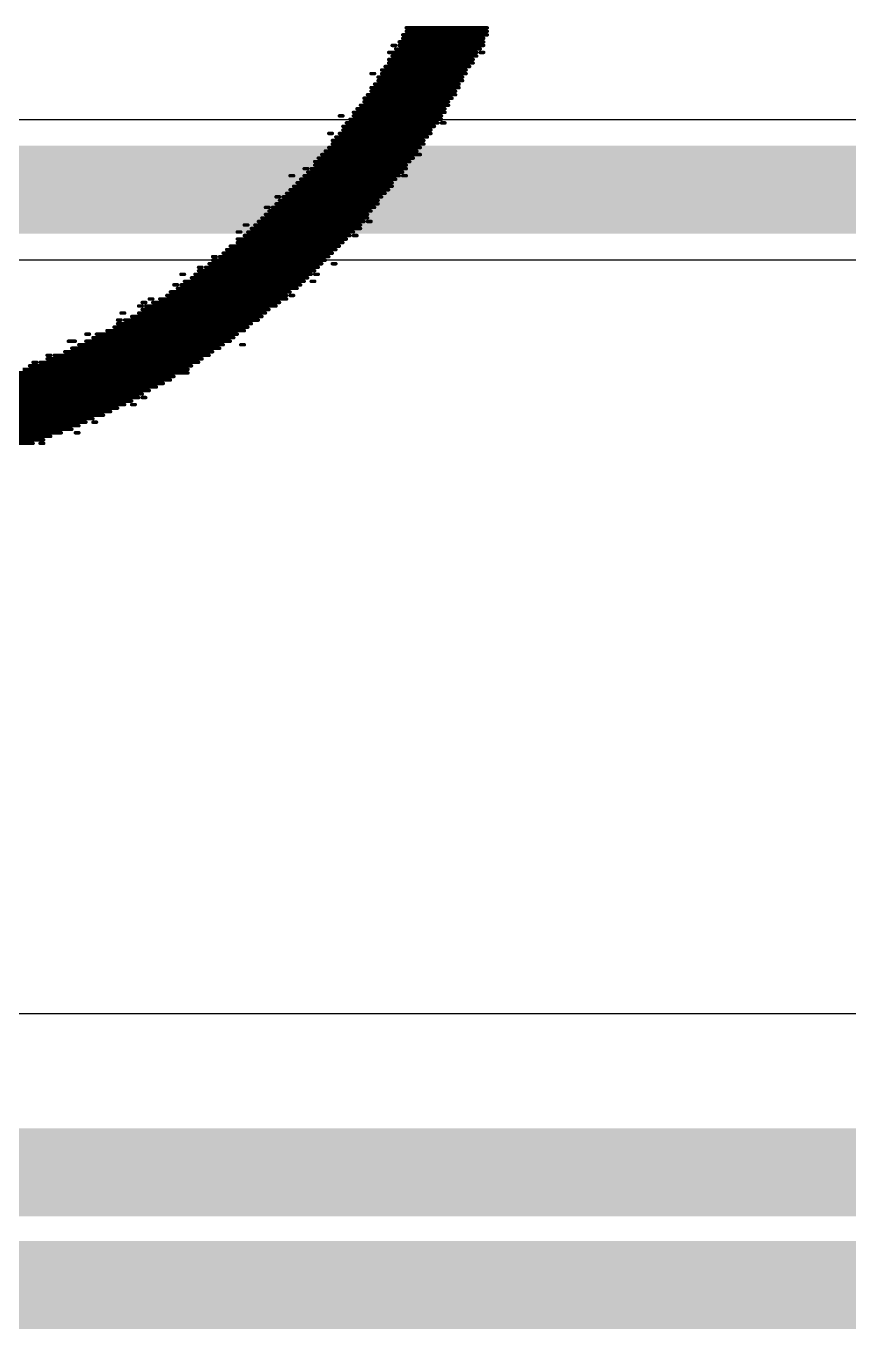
# Model space of a CAD drawing. Header units: millimetres. Extents: x -0.34 to 3.69, y -0.26 to 2.67.
# Drawn here: x 1.65 to 1.8838, y -0.2265 to 0.1435 of the extents above; entities that cross this region are included whole.
import ezdxf

# ---------------------------------------------------------------- set-up
doc = ezdxf.new("R2010")
doc.units = ezdxf.units.MM
doc.header["$MEASUREMENT"] = 0
for name, color, linetype in [('BottomLayer', 5, 'Continuous'), ('BottomOverlay', 54, 'Continuous'), ('TopLayer', 1, 'Continuous')]:
    doc.layers.add(name, color=color, linetype=linetype)

msp = doc.modelspace()

# ---------------------------------------------------------------- linework, layer by layer
at = {"layer": 'BottomLayer'}
for p, q in [((2.26056, 0.11688), (1.02024, 0.11688)), ((1.38785, 0.07712), (2.26056, 0.07712)), ((2.84944, -0.137), (1.57112, -0.137))]:
    msp.add_line(p, q, dxfattribs=at)
at = {"layer": 'BottomLayer', "const_width": 0.025}
for points in [[(1.012, 0.097), (2.272, 0.097)], [(1.588, -0.182), (3.01436, -0.182)], [(1.557, -0.214), (3.02761, -0.214)]]:
    msp.add_lwpolyline(points, dxfattribs=at)
at = {"layer": 'BottomOverlay', "const_width": 0.001}
for points in [[(1.757, 0.141), (1.781, 0.141)], [(1.758, 0.143), (1.781, 0.143)], [(1.758, 0.142), (1.781, 0.142)], [(1.754, 0.138), (1.755, 0.138)], [(1.755, 0.137), (1.779, 0.137)], [(1.756, 0.139), (1.78, 0.139)], [(1.756, 0.138), (1.78, 0.138)], [(1.757, 0.14), (1.78, 0.14)], [(1.753, 0.136), (1.778, 0.136)], [(1.753, 0.134), (1.777, 0.134)], [(1.753, 0.133), (1.777, 0.133)], [(1.754, 0.135), (1.778, 0.135)], [(1.779, 0.136), (1.78, 0.136)], [(1.748, 0.13), (1.749, 0.13)], [(1.75, 0.129), (1.774, 0.129)], [(1.751, 0.131), (1.775, 0.131)], [(1.751, 0.13), (1.775, 0.13)], [(1.752, 0.132), (1.776, 0.132)], [(1.748, 0.126), (1.773, 0.126)], [(1.749, 0.127), (1.773, 0.127)], [(1.75, 0.128), (1.774, 0.128)], [(1.746, 0.123), (1.771, 0.123)], [(1.746, 0.122), (1.77, 0.122)], [(1.747, 0.124), (1.772, 0.124)], [(1.748, 0.125), (1.772, 0.125)], [(1.739, 0.118), (1.74, 0.118)], [(1.743, 0.119), (1.769, 0.119)], [(1.743, 0.118), (1.768, 0.118)], [(1.744, 0.12), (1.769, 0.12)], [(1.745, 0.121), (1.77, 0.121)], [(1.74, 0.115), (1.766, 0.115)], [(1.741, 0.116), (1.767, 0.116)], [(1.742, 0.117), (1.768, 0.117)], [(1.768, 0.116), (1.769, 0.116)], [(1.736, 0.113), (1.737, 0.113)], [(1.737, 0.111), (1.763, 0.111)], [(1.738, 0.112), (1.764, 0.112)], [(1.739, 0.113), (1.765, 0.113)], [(1.74, 0.114), (1.765, 0.114)], [(1.734, 0.107), (1.762, 0.107)], [(1.735, 0.108), (1.761, 0.108)], [(1.736, 0.109), (1.762, 0.109)], [(1.737, 0.11), (1.763, 0.11)], [(1.732, 0.105), (1.759, 0.105)], [(1.732, 0.104), (1.758, 0.104)], [(1.733, 0.106), (1.76, 0.106)], [(1.725, 0.101), (1.726, 0.101)], [(1.728, 0.1), (1.755, 0.1)], [(1.729, 0.103), (1.73, 0.103)], [(1.729, 0.101), (1.756, 0.101)], [(1.73, 0.102), (1.757, 0.102)], [(1.731, 0.103), (1.758, 0.103)], [(1.757, 0.101), (1.758, 0.101)], [(1.724, 0.096), (1.752, 0.096)], [(1.725, 0.097), (1.753, 0.097)], [(1.726, 0.098), (1.754, 0.098)], [(1.727, 0.099), (1.754, 0.099)], [(1.718, 0.092), (1.719, 0.092)], [(1.72, 0.092), (1.749, 0.092)], [(1.721, 0.095), (1.722, 0.095)], [(1.721, 0.093), (1.75, 0.093)], [(1.722, 0.094), (1.75, 0.094)], [(1.723, 0.095), (1.751, 0.095)], [(1.717, 0.089), (1.747, 0.089)], [(1.718, 0.09), (1.747, 0.09)], [(1.719, 0.091), (1.748, 0.091)], [(1.71, 0.085), (1.711, 0.085)], [(1.712, 0.087), (1.713, 0.087)], [(1.713, 0.085), (1.743, 0.085)], [(1.714, 0.086), (1.745, 0.086)], [(1.715, 0.087), (1.745, 0.087)], [(1.716, 0.088), (1.746, 0.088)], [(1.747, 0.088), (1.748, 0.088)], [(1.708, 0.081), (1.739, 0.081)], [(1.71, 0.083), (1.741, 0.083)], [(1.71, 0.082), (1.74, 0.082)], [(1.712, 0.084), (1.742, 0.084)], [(1.743, 0.084), (1.744, 0.084)], [(1.703, 0.078), (1.704, 0.078)], [(1.705, 0.078), (1.736, 0.078)], [(1.706, 0.079), (1.737, 0.079)], [(1.707, 0.08), (1.738, 0.08)], [(1.699, 0.075), (1.7, 0.075)], [(1.699, 0.074), (1.732, 0.074)], [(1.701, 0.075), (1.733, 0.075)], [(1.702, 0.076), (1.734, 0.076)], [(1.703, 0.077), (1.735, 0.077)], [(1.737, 0.076), (1.738, 0.076)], [(1.692, 0.07), (1.693, 0.07)], [(1.694, 0.073), (1.695, 0.073)], [(1.694, 0.07), (1.728, 0.07)], [(1.695, 0.071), (1.729, 0.071)], [(1.697, 0.072), (1.73, 0.072)], [(1.698, 0.073), (1.731, 0.073)], [(1.731, 0.071), (1.732, 0.071)], [(1.732, 0.073), (1.733, 0.073)], [(1.69, 0.067), (1.724, 0.067)], [(1.691, 0.068), (1.725, 0.068)], [(1.693, 0.069), (1.727, 0.069)], [(1.725, 0.067), (1.726, 0.067)], [(1.682, 0.064), (1.683, 0.064)], [(1.683, 0.065), (1.684, 0.065)], [(1.683, 0.063), (1.719, 0.063)], [(1.684, 0.064), (1.721, 0.064)], [(1.685, 0.066), (1.686, 0.066)], [(1.686, 0.065), (1.722, 0.065)], [(1.688, 0.066), (1.724, 0.066)], [(1.676, 0.06), (1.677, 0.06)], [(1.676, 0.059), (1.714, 0.059)], [(1.677, 0.062), (1.678, 0.062)], [(1.678, 0.06), (1.716, 0.06)], [(1.68, 0.061), (1.717, 0.061)], [(1.682, 0.062), (1.718, 0.062)], [(1.667, 0.056), (1.668, 0.056)], [(1.669, 0.055), (1.709, 0.055)], [(1.67, 0.056), (1.71, 0.056)], [(1.673, 0.057), (1.712, 0.057)], [(1.675, 0.058), (1.713, 0.058)], [(1.662, 0.054), (1.664, 0.054)], [(1.663, 0.052), (1.705, 0.052)], [(1.665, 0.053), (1.706, 0.053)], [(1.667, 0.054), (1.708, 0.054)], [(1.711, 0.053), (1.712, 0.053)], [(1.652, 0.048), (1.653, 0.048)], [(1.654, 0.048), (1.699, 0.048)], [(1.656, 0.05), (1.657, 0.05)], [(1.656, 0.049), (1.7, 0.049)], [(1.658, 0.05), (1.702, 0.05)], [(1.661, 0.051), (1.703, 0.051)], [(1.643, 0.044), (1.692, 0.044)], [(1.646, 0.045), (1.696, 0.045)], [(1.649, 0.046), (1.696, 0.046)], [(1.651, 0.047), (1.697, 0.047)], [(1.634, 0.041), (1.687, 0.041)], [(1.637, 0.042), (1.689, 0.042)], [(1.64, 0.043), (1.691, 0.043)], [(1.617, 0.037), (1.68, 0.037)], [(1.623, 0.038), (1.682, 0.038)], [(1.626, 0.039), (1.683, 0.039)], [(1.63, 0.04), (1.685, 0.04)], [(1.683, 0.038), (1.684, 0.038)], [(1.591, 0.033), (1.672, 0.033)], [(1.599, 0.034), (1.674, 0.034)], [(1.607, 0.035), (1.676, 0.035)], [(1.612, 0.036), (1.678, 0.036)], [(1.68, 0.036), (1.681, 0.036)], [(1.48, 0.032), (1.669, 0.032)], [(1.481, 0.031), (1.667, 0.031)], [(1.484, 0.03), (1.665, 0.03)], [(1.669, 0.031), (1.67, 0.031)], [(1.487, 0.029), (1.663, 0.029)], [(1.489, 0.028), (1.66, 0.028)], [(1.491, 0.027), (1.657, 0.027)], [(1.494, 0.026), (1.655, 0.026)], [(1.664, 0.028), (1.665, 0.028)], [(1.496, 0.025), (1.652, 0.025)], [(1.654, 0.025), (1.655, 0.025)]]:
    msp.add_lwpolyline(points, dxfattribs=at)
at = {"layer": 'BottomOverlay', "const_width": 0.0005}
for points in [[(1.75675, 0.141, 1), (1.75725, 0.141, 1)], [(1.75775, 0.143, 1), (1.75825, 0.143, 1)], [(1.75775, 0.142, 1), (1.75825, 0.142, 1)], [(1.78075, 0.143, 1), (1.78125, 0.143, 1)], [(1.78075, 0.142, 1), (1.78125, 0.142, 1)], [(1.78075, 0.141, 1), (1.78125, 0.141, 1)], [(1.75375, 0.138, 1), (1.75425, 0.138, 1)], [(1.75475, 0.138, 1), (1.75525, 0.138, 1)], [(1.75475, 0.137, 1), (1.75525, 0.137, 1)], [(1.75575, 0.139, 1), (1.75625, 0.139, 1)], [(1.75575, 0.138, 1), (1.75625, 0.138, 1)], [(1.75675, 0.14, 1), (1.75725, 0.14, 1)], [(1.77875, 0.137, 1), (1.77925, 0.137, 1)], [(1.77975, 0.14, 1), (1.78025, 0.14, 1)], [(1.77975, 0.139, 1), (1.78025, 0.139, 1)], [(1.77975, 0.138, 1), (1.78025, 0.138, 1)], [(1.75275, 0.136, 1), (1.75325, 0.136, 1)], [(1.75275, 0.134, 1), (1.75325, 0.134, 1)], [(1.75275, 0.133, 1), (1.75325, 0.133, 1)], [(1.75375, 0.135, 1), (1.75425, 0.135, 1)], [(1.77675, 0.134, 1), (1.77725, 0.134, 1)], [(1.77675, 0.133, 1), (1.77725, 0.133, 1)], [(1.77775, 0.136, 1), (1.77825, 0.136, 1)], [(1.77775, 0.135, 1), (1.77825, 0.135, 1)], [(1.77875, 0.136, 1), (1.77925, 0.136, 1)], [(1.77975, 0.136, 1), (1.78025, 0.136, 1)], [(1.74775, 0.13, 1), (1.74825, 0.13, 1)], [(1.74875, 0.13, 1), (1.74925, 0.13, 1)], [(1.74975, 0.129, 1), (1.75025, 0.129, 1)], [(1.75075, 0.131, 1), (1.75125, 0.131, 1)], [(1.75075, 0.13, 1), (1.75125, 0.13, 1)], [(1.75175, 0.132, 1), (1.75225, 0.132, 1)], [(1.77375, 0.129, 1), (1.77425, 0.129, 1)], [(1.77475, 0.131, 1), (1.77525, 0.131, 1)], [(1.77475, 0.13, 1), (1.77525, 0.13, 1)], [(1.77575, 0.132, 1), (1.77625, 0.132, 1)], [(1.74775, 0.126, 1), (1.74825, 0.126, 1)], [(1.74875, 0.127, 1), (1.74925, 0.127, 1)], [(1.74975, 0.128, 1), (1.75025, 0.128, 1)], [(1.77275, 0.127, 1), (1.77325, 0.127, 1)], [(1.77275, 0.126, 1), (1.77325, 0.126, 1)], [(1.77375, 0.128, 1), (1.77425, 0.128, 1)], [(1.74575, 0.123, 1), (1.74625, 0.123, 1)], [(1.74575, 0.122, 1), (1.74625, 0.122, 1)], [(1.74675, 0.124, 1), (1.74725, 0.124, 1)], [(1.74775, 0.125, 1), (1.74825, 0.125, 1)], [(1.76975, 0.122, 1), (1.77025, 0.122, 1)], [(1.77075, 0.123, 1), (1.77125, 0.123, 1)], [(1.77175, 0.125, 1), (1.77225, 0.125, 1)], [(1.77175, 0.124, 1), (1.77225, 0.124, 1)], [(1.73875, 0.118, 1), (1.73925, 0.118, 1)], [(1.73975, 0.118, 1), (1.74025, 0.118, 1)], [(1.74275, 0.119, 1), (1.74325, 0.119, 1)], [(1.74275, 0.118, 1), (1.74325, 0.118, 1)], [(1.74375, 0.12, 1), (1.74425, 0.12, 1)], [(1.74475, 0.121, 1), (1.74525, 0.121, 1)], [(1.76775, 0.118, 1), (1.76825, 0.118, 1)], [(1.76875, 0.12, 1), (1.76925, 0.12, 1)], [(1.76875, 0.119, 1), (1.76925, 0.119, 1)], [(1.76975, 0.121, 1), (1.77025, 0.121, 1)], [(1.73975, 0.115, 1), (1.74025, 0.115, 1)], [(1.74075, 0.116, 1), (1.74125, 0.116, 1)], [(1.74175, 0.117, 1), (1.74225, 0.117, 1)], [(1.76575, 0.115, 1), (1.76625, 0.115, 1)], [(1.76675, 0.116, 1), (1.76725, 0.116, 1)], [(1.76775, 0.117, 1), (1.76825, 0.117, 1)], [(1.76775, 0.116, 1), (1.76825, 0.116, 1)], [(1.76875, 0.116, 1), (1.76925, 0.116, 1)], [(1.73575, 0.113, 1), (1.73625, 0.113, 1)], [(1.73675, 0.113, 1), (1.73725, 0.113, 1)], [(1.73675, 0.111, 1), (1.73725, 0.111, 1)], [(1.73775, 0.112, 1), (1.73825, 0.112, 1)], [(1.73875, 0.113, 1), (1.73925, 0.113, 1)], [(1.73975, 0.114, 1), (1.74025, 0.114, 1)], [(1.76275, 0.111, 1), (1.76325, 0.111, 1)], [(1.76375, 0.112, 1), (1.76425, 0.112, 1)], [(1.76475, 0.114, 1), (1.76525, 0.114, 1)], [(1.76475, 0.113, 1), (1.76525, 0.113, 1)], [(1.73375, 0.107, 1), (1.73425, 0.107, 1)], [(1.73475, 0.108, 1), (1.73525, 0.108, 1)], [(1.73575, 0.109, 1), (1.73625, 0.109, 1)], [(1.73675, 0.11, 1), (1.73725, 0.11, 1)], [(1.76075, 0.108, 1), (1.76125, 0.108, 1)], [(1.76175, 0.109, 1), (1.76225, 0.109, 1)], [(1.76175, 0.107, 1), (1.76225, 0.107, 1)], [(1.76275, 0.11, 1), (1.76325, 0.11, 1)], [(1.73175, 0.105, 1), (1.73225, 0.105, 1)], [(1.73175, 0.104, 1), (1.73225, 0.104, 1)], [(1.73275, 0.106, 1), (1.73325, 0.106, 1)], [(1.75775, 0.104, 1), (1.75825, 0.104, 1)], [(1.75875, 0.105, 1), (1.75925, 0.105, 1)], [(1.75975, 0.106, 1), (1.76025, 0.106, 1)], [(1.72475, 0.101, 1), (1.72525, 0.101, 1)], [(1.72575, 0.101, 1), (1.72625, 0.101, 1)], [(1.72775, 0.1, 1), (1.72825, 0.1, 1)], [(1.72875, 0.103, 1), (1.72925, 0.103, 1)], [(1.72875, 0.101, 1), (1.72925, 0.101, 1)], [(1.72975, 0.103, 1), (1.73025, 0.103, 1)], [(1.72975, 0.102, 1), (1.73025, 0.102, 1)], [(1.73075, 0.103, 1), (1.73125, 0.103, 1)], [(1.75475, 0.1, 1), (1.75525, 0.1, 1)], [(1.75575, 0.101, 1), (1.75625, 0.101, 1)], [(1.75675, 0.102, 1), (1.75725, 0.102, 1)], [(1.75675, 0.101, 1), (1.75725, 0.101, 1)], [(1.75775, 0.103, 1), (1.75825, 0.103, 1)], [(1.75775, 0.101, 1), (1.75825, 0.101, 1)], [(1.72375, 0.096, 1), (1.72425, 0.096, 1)], [(1.72475, 0.097, 1), (1.72525, 0.097, 1)], [(1.72575, 0.098, 1), (1.72625, 0.098, 1)], [(1.72675, 0.099, 1), (1.72725, 0.099, 1)], [(1.75175, 0.096, 1), (1.75225, 0.096, 1)], [(1.75275, 0.097, 1), (1.75325, 0.097, 1)], [(1.75375, 0.099, 1), (1.75425, 0.099, 1)], [(1.75375, 0.098, 1), (1.75425, 0.098, 1)], [(1.71975, 0.092, 1), (1.72025, 0.092, 1)], [(1.72075, 0.095, 1), (1.72125, 0.095, 1)], [(1.72075, 0.093, 1), (1.72125, 0.093, 1)], [(1.72175, 0.095, 1), (1.72225, 0.095, 1)], [(1.72175, 0.094, 1), (1.72225, 0.094, 1)], [(1.72275, 0.095, 1), (1.72325, 0.095, 1)], [(1.74975, 0.094, 1), (1.75025, 0.094, 1)], [(1.74975, 0.093, 1), (1.75025, 0.093, 1)], [(1.75075, 0.095, 1), (1.75125, 0.095, 1)], [(1.71675, 0.089, 1), (1.71725, 0.089, 1)], [(1.71775, 0.092, 1), (1.71825, 0.092, 1)], [(1.71775, 0.09, 1), (1.71825, 0.09, 1)], [(1.71875, 0.092, 1), (1.71925, 0.092, 1)], [(1.71875, 0.091, 1), (1.71925, 0.091, 1)], [(1.74675, 0.09, 1), (1.74725, 0.09, 1)], [(1.74675, 0.089, 1), (1.74725, 0.089, 1)], [(1.74775, 0.091, 1), (1.74825, 0.091, 1)], [(1.74875, 0.092, 1), (1.74925, 0.092, 1)], [(1.70975, 0.085, 1), (1.71025, 0.085, 1)], [(1.71075, 0.085, 1), (1.71125, 0.085, 1)], [(1.71175, 0.087, 1), (1.71225, 0.087, 1)], [(1.71275, 0.087, 1), (1.71325, 0.087, 1)], [(1.71275, 0.085, 1), (1.71325, 0.085, 1)], [(1.71375, 0.086, 1), (1.71425, 0.086, 1)], [(1.71475, 0.087, 1), (1.71525, 0.087, 1)], [(1.71575, 0.088, 1), (1.71625, 0.088, 1)], [(1.74275, 0.085, 1), (1.74325, 0.085, 1)], [(1.74475, 0.087, 1), (1.74525, 0.087, 1)], [(1.74475, 0.086, 1), (1.74525, 0.086, 1)], [(1.74575, 0.088, 1), (1.74625, 0.088, 1)], [(1.74675, 0.088, 1), (1.74725, 0.088, 1)], [(1.74775, 0.088, 1), (1.74825, 0.088, 1)], [(1.70775, 0.081, 1), (1.70825, 0.081, 1)], [(1.70975, 0.083, 1), (1.71025, 0.083, 1)], [(1.70975, 0.082, 1), (1.71025, 0.082, 1)], [(1.71175, 0.084, 1), (1.71225, 0.084, 1)], [(1.73875, 0.081, 1), (1.73925, 0.081, 1)], [(1.73975, 0.082, 1), (1.74025, 0.082, 1)], [(1.74075, 0.083, 1), (1.74125, 0.083, 1)], [(1.74175, 0.084, 1), (1.74225, 0.084, 1)], [(1.74275, 0.084, 1), (1.74325, 0.084, 1)], [(1.74375, 0.084, 1), (1.74425, 0.084, 1)], [(1.70275, 0.078, 1), (1.70325, 0.078, 1)], [(1.70375, 0.078, 1), (1.70425, 0.078, 1)], [(1.70475, 0.078, 1), (1.70525, 0.078, 1)], [(1.70575, 0.079, 1), (1.70625, 0.079, 1)], [(1.70675, 0.08, 1), (1.70725, 0.08, 1)], [(1.73575, 0.078, 1), (1.73625, 0.078, 1)], [(1.73675, 0.079, 1), (1.73725, 0.079, 1)], [(1.73775, 0.08, 1), (1.73825, 0.08, 1)], [(1.69875, 0.075, 1), (1.69925, 0.075, 1)], [(1.69875, 0.074, 1), (1.69925, 0.074, 1)], [(1.69975, 0.075, 1), (1.70025, 0.075, 1)], [(1.70075, 0.075, 1), (1.70125, 0.075, 1)], [(1.70175, 0.076, 1), (1.70225, 0.076, 1)], [(1.70275, 0.077, 1), (1.70325, 0.077, 1)], [(1.73175, 0.074, 1), (1.73225, 0.074, 1)], [(1.73275, 0.075, 1), (1.73325, 0.075, 1)], [(1.73375, 0.076, 1), (1.73425, 0.076, 1)], [(1.73475, 0.077, 1), (1.73525, 0.077, 1)], [(1.73675, 0.076, 1), (1.73725, 0.076, 1)], [(1.73775, 0.076, 1), (1.73825, 0.076, 1)], [(1.69175, 0.07, 1), (1.69225, 0.07, 1)], [(1.69275, 0.07, 1), (1.69325, 0.07, 1)], [(1.69375, 0.073, 1), (1.69425, 0.073, 1)], [(1.69375, 0.07, 1), (1.69425, 0.07, 1)], [(1.69475, 0.073, 1), (1.69525, 0.073, 1)], [(1.69475, 0.071, 1), (1.69525, 0.071, 1)], [(1.69675, 0.072, 1), (1.69725, 0.072, 1)], [(1.69775, 0.073, 1), (1.69825, 0.073, 1)], [(1.72775, 0.07, 1), (1.72825, 0.07, 1)], [(1.72875, 0.071, 1), (1.72925, 0.071, 1)], [(1.72975, 0.072, 1), (1.73025, 0.072, 1)], [(1.73075, 0.073, 1), (1.73125, 0.073, 1)], [(1.73075, 0.071, 1), (1.73125, 0.071, 1)], [(1.73175, 0.073, 1), (1.73225, 0.073, 1)], [(1.73175, 0.071, 1), (1.73225, 0.071, 1)], [(1.73275, 0.073, 1), (1.73325, 0.073, 1)], [(1.68975, 0.067, 1), (1.69025, 0.067, 1)], [(1.69075, 0.068, 1), (1.69125, 0.068, 1)], [(1.69275, 0.069, 1), (1.69325, 0.069, 1)], [(1.72375, 0.067, 1), (1.72425, 0.067, 1)], [(1.72475, 0.068, 1), (1.72525, 0.068, 1)], [(1.72475, 0.067, 1), (1.72525, 0.067, 1)], [(1.72575, 0.067, 1), (1.72625, 0.067, 1)], [(1.72675, 0.069, 1), (1.72725, 0.069, 1)], [(1.68175, 0.064, 1), (1.68225, 0.064, 1)], [(1.68275, 0.065, 1), (1.68325, 0.065, 1)], [(1.68275, 0.064, 1), (1.68325, 0.064, 1)], [(1.68275, 0.063, 1), (1.68325, 0.063, 1)], [(1.68375, 0.065, 1), (1.68425, 0.065, 1)], [(1.68375, 0.064, 1), (1.68425, 0.064, 1)], [(1.68475, 0.066, 1), (1.68525, 0.066, 1)], [(1.68575, 0.066, 1), (1.68625, 0.066, 1)], [(1.68575, 0.065, 1), (1.68625, 0.065, 1)], [(1.68775, 0.066, 1), (1.68825, 0.066, 1)], [(1.71875, 0.063, 1), (1.71925, 0.063, 1)], [(1.72075, 0.064, 1), (1.72125, 0.064, 1)], [(1.72175, 0.065, 1), (1.72225, 0.065, 1)], [(1.72375, 0.066, 1), (1.72425, 0.066, 1)], [(1.67575, 0.06, 1), (1.67625, 0.06, 1)], [(1.67575, 0.059, 1), (1.67625, 0.059, 1)], [(1.67675, 0.062, 1), (1.67725, 0.062, 1)], [(1.67675, 0.06, 1), (1.67725, 0.06, 1)], [(1.67775, 0.062, 1), (1.67825, 0.062, 1)], [(1.67775, 0.06, 1), (1.67825, 0.06, 1)], [(1.67975, 0.061, 1), (1.68025, 0.061, 1)], [(1.68175, 0.062, 1), (1.68225, 0.062, 1)], [(1.71375, 0.059, 1), (1.71425, 0.059, 1)], [(1.71575, 0.06, 1), (1.71625, 0.06, 1)], [(1.71675, 0.061, 1), (1.71725, 0.061, 1)], [(1.71775, 0.062, 1), (1.71825, 0.062, 1)], [(1.66675, 0.056, 1), (1.66725, 0.056, 1)], [(1.66775, 0.056, 1), (1.66825, 0.056, 1)], [(1.66975, 0.056, 1), (1.67025, 0.056, 1)], [(1.67275, 0.057, 1), (1.67325, 0.057, 1)], [(1.67475, 0.058, 1), (1.67525, 0.058, 1)], [(1.70975, 0.056, 1), (1.71025, 0.056, 1)], [(1.71175, 0.057, 1), (1.71225, 0.057, 1)], [(1.71275, 0.058, 1), (1.71325, 0.058, 1)], [(1.66175, 0.054, 1), (1.66225, 0.054, 1)], [(1.66275, 0.052, 1), (1.66325, 0.052, 1)], [(1.66375, 0.054, 1), (1.66425, 0.054, 1)], [(1.66475, 0.053, 1), (1.66525, 0.053, 1)], [(1.66675, 0.054, 1), (1.66725, 0.054, 1)], [(1.66875, 0.055, 1), (1.66925, 0.055, 1)], [(1.70475, 0.052, 1), (1.70525, 0.052, 1)], [(1.70575, 0.053, 1), (1.70625, 0.053, 1)], [(1.70775, 0.054, 1), (1.70825, 0.054, 1)], [(1.70875, 0.055, 1), (1.70925, 0.055, 1)], [(1.71075, 0.053, 1), (1.71125, 0.053, 1)], [(1.71175, 0.053, 1), (1.71225, 0.053, 1)], [(1.65175, 0.048, 1), (1.65225, 0.048, 1)], [(1.65275, 0.048, 1), (1.65325, 0.048, 1)], [(1.65375, 0.048, 1), (1.65425, 0.048, 1)], [(1.65575, 0.05, 1), (1.65625, 0.05, 1)], [(1.65575, 0.049, 1), (1.65625, 0.049, 1)], [(1.65675, 0.05, 1), (1.65725, 0.05, 1)], [(1.65775, 0.05, 1), (1.65825, 0.05, 1)], [(1.66075, 0.051, 1), (1.66125, 0.051, 1)], [(1.69875, 0.048, 1), (1.69925, 0.048, 1)], [(1.69975, 0.049, 1), (1.70025, 0.049, 1)], [(1.70175, 0.05, 1), (1.70225, 0.05, 1)], [(1.70275, 0.051, 1), (1.70325, 0.051, 1)], [(1.65075, 0.047, 1), (1.65125, 0.047, 1)], [(1.69175, 0.044, 1), (1.69225, 0.044, 1)], [(1.69575, 0.046, 1), (1.69625, 0.046, 1)], [(1.69575, 0.045, 1), (1.69625, 0.045, 1)], [(1.69675, 0.047, 1), (1.69725, 0.047, 1)], [(1.68675, 0.041, 1), (1.68725, 0.041, 1)], [(1.68875, 0.042, 1), (1.68925, 0.042, 1)], [(1.69075, 0.043, 1), (1.69125, 0.043, 1)], [(1.67975, 0.037, 1), (1.68025, 0.037, 1)], [(1.68175, 0.038, 1), (1.68225, 0.038, 1)], [(1.68275, 0.039, 1), (1.68325, 0.039, 1)], [(1.68275, 0.038, 1), (1.68325, 0.038, 1)], [(1.68375, 0.038, 1), (1.68425, 0.038, 1)], [(1.68475, 0.04, 1), (1.68525, 0.04, 1)], [(1.67175, 0.033, 1), (1.67225, 0.033, 1)], [(1.67375, 0.034, 1), (1.67425, 0.034, 1)], [(1.67575, 0.035, 1), (1.67625, 0.035, 1)], [(1.67775, 0.036, 1), (1.67825, 0.036, 1)], [(1.67975, 0.036, 1), (1.68025, 0.036, 1)], [(1.68075, 0.036, 1), (1.68125, 0.036, 1)], [(1.66475, 0.03, 1), (1.66525, 0.03, 1)], [(1.66675, 0.031, 1), (1.66725, 0.031, 1)], [(1.66875, 0.032, 1), (1.66925, 0.032, 1)], [(1.66875, 0.031, 1), (1.66925, 0.031, 1)], [(1.66975, 0.031, 1), (1.67025, 0.031, 1)], [(1.65475, 0.026, 1), (1.65525, 0.026, 1)], [(1.65675, 0.027, 1), (1.65725, 0.027, 1)], [(1.65975, 0.028, 1), (1.66025, 0.028, 1)], [(1.66275, 0.029, 1), (1.66325, 0.029, 1)], [(1.66375, 0.028, 1), (1.66425, 0.028, 1)], [(1.66475, 0.028, 1), (1.66525, 0.028, 1)], [(1.65175, 0.025, 1), (1.65225, 0.025, 1)], [(1.65375, 0.025, 1), (1.65425, 0.025, 1)], [(1.65475, 0.025, 1), (1.65525, 0.025, 1)]]:
    msp.add_lwpolyline(points, format="xyb", close=True, dxfattribs=at)
at = {"layer": 'TopLayer'}
msp.add_line((2.64996, -0.137), (1.52987, -0.137), dxfattribs=at)

doc.saveas('drawing.dxf')
